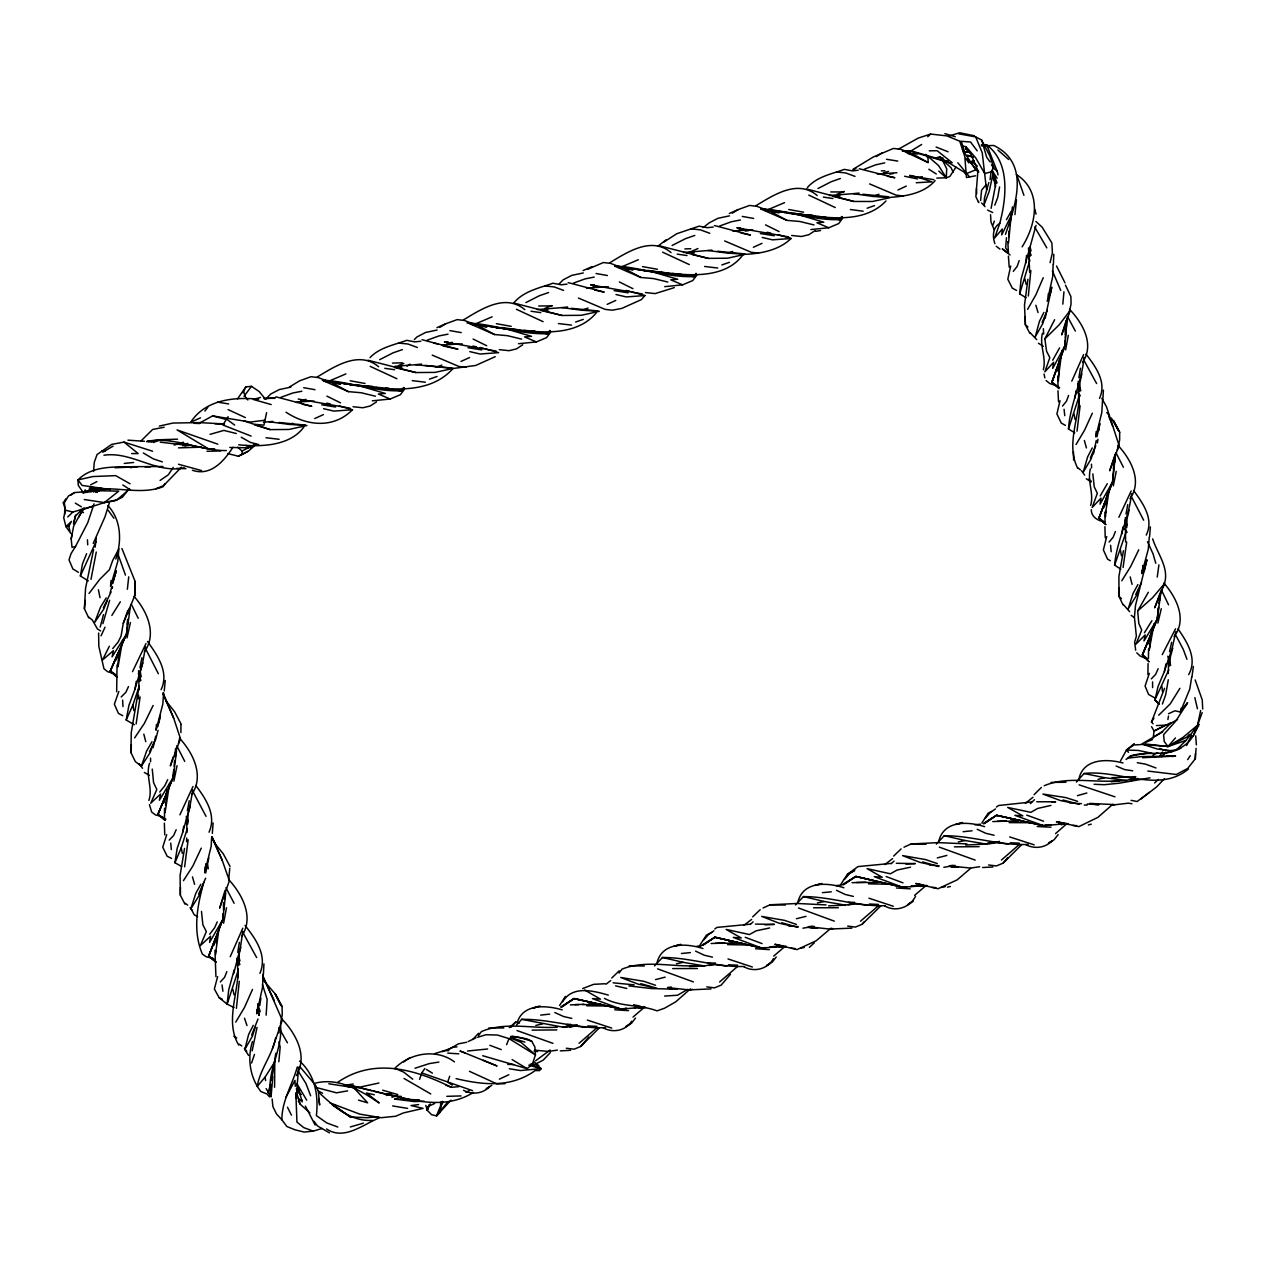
<?xml version="1.0" encoding="UTF-8"?>
<svg xmlns="http://www.w3.org/2000/svg" width="1266" height="1266" viewBox="0 0 1266 1266"><rect width="100%" height="100%" fill="white"/><g stroke="black" fill="none" stroke-linecap="round" stroke-linejoin="round"><path stroke-width="1.5" d="M1119.65 432.671L1119.65 440.109L1117.292 450.11M224.573 895.141L224.573 899.082L225.095 890.299L219.651 908.133L229.383 880.756L222.262 860.405L212.197 836.968M238.704 965.452L238.72 955.798L240.793 947.269M180.911 732.587L180.943 724.548M274.58 1087.272L274.801 1058.993M164.485 817.868L164.533 808.278M1119.049 587.915L1119.002 596.365L1122.926 604.737M295.848 1092.827L296.94 1122.072L303.745 1127.626L313.24 1131.108L322.102 1128.497M1029.669 272.332L1028.546 247.867M175.404 749.124L175.309 756.989L175.958 748.206M184.931 904.13L180.342 895.189L180.452 887.339M425.803 1105.376L427.228 1110.266L431.595 1114.729L436.501 1115.852L440.615 1105.74L440.647 1102.195M1079.851 391.368L1079.961 382.316L1081.876 373.771M154.025 742.43L150.068 752.732L141.365 766.152L135.383 761.641L130.952 752.637L131.237 732.682L139.054 686.852M238.04 977.621L237.248 958.868M1114.523 458.957L1114.46 462.802L1115.045 454.605L1109.681 470.762L1119.049 445.379L1106.531 406.861L1101.784 398.299M1148.42 658.7L1148.594 649.094M121.916 548.51L135.098 581.41L134.75 595.716L123.277 623.315L121.03 636.228L118.039 642.178L112.721 648.588M1008.733 236.805L1008.844 231.061M1191.939 676.883L1193.395 666.502M187.795 823.992L188.001 814.339L190.327 805.73M98.621 633.079L98.827 646.277L103.939 668.717L107.578 671.676L114.288 673.702M135.098 581.41L134.75 595.716L135.193 582.471M1147.851 771.057L1176.32 774.491L1187.666 768.446L1195.278 758.84L1195.436 753.444M298.586 1067.127L296.197 1098.413M1078.917 407.541L1078.252 381.256M1126.756 527.732L1127.041 518.68L1129.114 510.151M64.598 514.297L64.835 507.856L63.3 502.776L65.895 498.804M117.042 665.03L116.662 691.758M139.909 681.219L140.257 671.566L142.821 662.925M1053.122 264.626L1052.663 276.795L1047.188 301.355M263.059 974.14L262.521 987.385L256.681 1013.797L256.84 1009.872M280.498 1025.049C283.204 1049.989 265.512 1072.049 271.051 1096.831L266.113 1088.602M1065.086 340.317L1064.864 345.903L1051.888 382.285L1058.867 388.63M1065.307 334.746L1065.529 329.16M1159.798 748.443C1175.386 756.119 1194.202 742.398 1196.196 726.763M158.06 730.34L155.702 739.423L149.499 751.64M223.417 906.456L223.576 902.737M442.23 1101.246L440.03 1112.434L436.501 1115.852L447.104 1102.718M1159.957 594.276L1159.703 600.021L1160.511 591.855M1042.424 333.306C1039.291 345.602 1046.602 357.803 1043.326 369.767M1058.423 380.892L1059.183 364.513M186.577 841.7L186.751 838.045M187.02 832.553L186.529 817.377M936.793 178.095L946.272 177.762L946.715 168.821L942.363 159.991L911.298 150.891L902.721 150.923M1030.841 270.513L1028.324 296.022M1066.747 318.605L1066.336 326.802L1066.304 321.042M1125.585 541.911L1125.347 517.557M1148.072 663.621L1147.914 674.572M130.952 752.637L131.379 744.63M215.647 954.58L215.853 950.908M216.249 943.566L216.549 938.059M1065.307 331.534L1065.481 328.353M88.667 617.808L84.395 608.677L85.55 588.358L93.605 549.586M211.675 837.063L211.137 846.495L204.665 872.765L205.013 866.909M173.664 769.95L173.236 777.387L157.981 814.275L165.134 820.431M1102.528 400.388L1101.8 412.51L1095.802 436.912L1096.166 431.564M1113.051 474.434L1112.608 481.871L1098.967 518.079L1105.677 524.456M1113.4 468.863L1113.732 463.293M239.29 981.34L236.394 1008.322M1065.102 342.026L1064.864 345.903L1051.888 382.285L1059.626 387.697M1065.339 338.149L1065.94 328.432M266.145 1015.174L267.142 999.285L262.489 984.711M1105.534 516.813L1105.898 511.353M1106.247 505.878L1106.595 500.418M223.449 910.127L223.94 902.658M1090.422 468.816C1087.035 481.08 1094.172 493.487 1090.659 505.419M163.615 692.787L162.839 704.07L156.034 730.229L156.446 724.389M138.358 698.911L138.611 695.24M139.007 689.733L138.627 670.648M1151.585 726.684L1154.054 731.02L1153.199 737.951M126.948 628.506L126.553 634.06L110.284 670.996L117.216 677.373M127.217 624.803L127.613 619.248M1080.104 405.721L1077.034 431.168M1011.455 212.118L1008.543 242.756M1195.278 758.84L1196.101 748.364M95.124 547.197L96.295 537.987M173.822 769.934L173.236 777.387L157.981 814.275L164.928 820.178M174.122 766.199L174.566 760.597M313.24 1131.108L304.22 1132.073L295.152 1129.858L286.891 1126.534L281.875 1119.809C281.764 1100.945 292.383 1084.661 297.304 1066.969M1009.841 225.443L1012.436 206.88M111.044 580.524L110.553 586.364L117.754 561.503L118.877 548.779M1114.033 464.432L1112.608 481.871L1098.967 518.079L1105.851 524.615M1149.259 537.243L1148.262 549.349L1141.726 573.609L1142.043 570.048M164.976 812.709L165.292 809.006M165.609 805.303L166.384 796.045M188.159 839.801L184.63 866.799M271.098 1096.388L272.823 1076.717M1006.486 237.739L1005.615 247.851L1008.622 252.251M1169.61 665.916L1170.401 656.785L1172.759 648.224M1158.311 607.902L1157.314 619.011L1142.423 654.839L1148.911 661.643M128.958 613.678L129.433 608.424M278.837 1061.778L280.166 1047.156L278.995 1041.807M1062.823 304.125L1063.946 291.829M127.834 620.277L126.553 634.06L110.284 670.996L116.978 677.12M1126.693 542.054L1123.084 567.437M1026.03 297.637L1019.652 293.902L1021.076 279.2L1036.031 225.38M140.099 696.98L136.127 723.962M1149.544 648.303L1150.667 637.431M115.823 559.018C121.9 541.262 121.362 519.851 107.895 505.577M149.546 763.303C145.368 775.71 153.123 788.433 148.866 800.46M1014.936 214.619L1016.487 199.791M127.36 589.276L128.721 576.821M225.744 892.926L222.832 919.464L208.637 956.257L216.075 962.16M238.277 968.981C238.135 993.937 225.031 1022.073 238.704 1045.099M117.691 665.837L119.131 652.797M1158.596 607.443L1157.314 619.011L1142.423 654.839L1149.053 661.754M1159.023 603.581L1159.45 599.72M84.395 608.677L85.313 600.416M1074.787 432.83L1068.472 428.952C1070.118 404.408 1081.955 381.905 1083.965 357.344M1079.36 394.359C1079.059 418.73 1065.861 445.379 1077.762 468.373M1193.411 735.878L1198.712 724.199L1198.427 726.526L1197.509 725.307L1200.659 710.527M1025.634 263.186L1026.568 255.4M112.247 588.358L112.452 586.554M176.528 750.896L173.236 777.387L159.374 800.239L160.56 794.035L150.733 803.245L156.826 789.478L153.566 782.625L152.252 769.079M266.588 412.669L263.961 425.154L255.115 424.363M1061.968 350.555L1058.423 377.331M1168.296 673.528L1168.708 657.244M219.145 927.551L215.79 952.127M990.075 179.661L991.088 171.844L993.652 167.476L993.05 165.482M234.036 1007.53L227.136 1004.144L228.703 989.901L234.194 969.803M1027.929 279.264L1024.495 305.185L1025.397 324.84L1029.717 333.053M1098.856 430.519L1099.806 423.414L1097.052 436.675M1120.837 569.194L1114.618 565.127C1116.723 540.582 1129.019 518.285 1131.519 493.74M1157.235 577.09L1158.912 564.873M130.208 607.648L126.553 634.06L112.073 656.88L113.434 650.661L102.499 660.013L109.335 646.246M169.565 783.575L165.466 810.066M1109.127 490.084L1105.566 513.189M1074.976 397.951L1076.021 390.735M271.715 1080.42L275.782 1053.265M96.279 552.039L90.978 579.369M181.592 866.435L174.93 862.747L177.193 848.299L182.81 832.031L183.697 826.176M242.85 931.396L240.303 948.028L233.672 973.728M259.752 1005.631L260.907 998.067M1097.385 442.91L1097.954 439.302M122.612 640.311L118.054 666.771M1191.686 677.104L1189.739 689.21L1180.323 711.998L1174.975 710.796L1168.502 713.739M134.323 724.785L126.189 719.99L128.926 705.384L135.019 689.005L136.285 681.235M237.739 952.443L239.369 942.395M1078.869 377.711L1080.436 368.232M184.535 848.426L180.089 875.439L180.342 895.189M1121.723 534.141L1122.926 526.957M192.78 789.873L189.947 806.442L182.81 832.031M991.104 208.304L995.646 184.646M88.319 580.92L80.375 575.983L82.464 563.94L86.61 553.717M94.048 503.852L87.75 522.716L75.533 546.453L72.035 547.403L71.197 538.952L72.083 533.825M1168.296 679.763L1165.669 694.828L1162.394 704.038M999.586 186.941L997.75 197.417L994.791 205.171M1123.433 550.71L1118.907 576.536L1119.002 596.365L1121.454 598.596M1167.901 719.484L1168.502 716.097M71.197 538.952L73.65 526.134L83.081 508.916M1154.165 623.695L1149.148 650.17M1065.64 349.827L1068.282 335.3M1144.306 570.808L1146.933 559.762L1135.507 605.417L1134.415 617.191L1136.362 636.244L1134.637 642.068L1135.665 650.249M145.527 646.989L142.504 663.511L135.019 689.005M187.384 810.746L189.22 800.729M981.292 145.036L986.768 145.004C1010.41 162.586 1006.423 197.907 999.792 223.322C992.544 227.627 992.37 236.6 994.902 243.689M1126.012 513.98L1127.753 504.533M252.472 1041.522C247.107 1058.408 249.94 1077.477 260.828 1091.482L266.999 1094.014L269.595 1096.926M223.623 923.167L226.503 907.738M158.978 722.554L160.339 715.337L157.791 726.716M257.045 1027.375L252.156 1050.891M280.514 1023.798L282.271 1014.557L282.033 1006.486M112.69 582.597L116.298 570.776L112.674 583.721M1057.49 366.982L1056.619 371.397L1059.769 358.61M139.94 667.768L141.934 657.75M1053.803 254.292L1053.407 264.372M1113.32 485.827L1116.248 471.348M173.869 781.138L177.034 765.724M203.747 882.434C197.243 905.87 192.527 930.985 202.354 954.073L206.247 956.795L213.274 958.425M205.709 872.939L208.843 857.762M1093.492 453.719L1096.261 440.457M430.203 1103.841L427.228 1110.266L428.003 1106.658M1045.194 318.177L1051.761 287.224L1050.068 294.851M1069.264 312.386L1071.052 303.998L1070.894 296.56L1065.466 285.135M1180.323 711.998L1181.131 708.248M228.655 880.076L229.779 868.16M1159.086 704.133L1154.924 699.956L1158.073 686.425L1164.34 671.613L1165.986 663.89M978.523 201.547L978.713 202.56L975.864 196.689L977.906 170.546L970.864 154.151L965.642 148.644L966.069 146.714L962.302 146.065M263.945 963.917L263.407 974.329M1175.813 631.734L1172.189 648.145L1164.34 671.613M127.011 637.906L130.445 622.54M153.139 747.541L155.686 736.179M1103.43 390.102L1102.813 400.135M178.443 743.506L179.677 738.046M1169.515 651.705L1171.636 642.305M75.58 515.056L73.523 523.982L75.374 516.291L81.261 510.056L104.398 502.57L118.703 491.129L98.922 490.733L74.472 492.569L68.459 495.987L64.297 502.792L65.421 510.23L63.711 517.747L65.943 526.624L70.817 533.445M1050.084 262.679L1052.394 252.915L1051.888 242.977L1042.171 227.215L1035.936 221.487M1157.868 623.094L1161.27 608.74M248.595 1055.448L244.813 1049.514L248.611 1034.512L253.263 1025.333M1191.496 735.34L1186.574 745.516M213.115 822.947L212.324 833.424M259.926 973.332C267.585 955.798 255.716 938.755 245.066 925.493M1150.367 526.941L1149.544 536.974M1005.426 234.384C1015.522 205.029 1030.619 163.33 993.763 145.479L981.498 145.812M215.742 937.679L213.78 945.227L215.062 939.293L208.637 956.257L215.869 961.891M209.017 832.205C216.787 815.383 205.836 798.688 195.85 785.553M1099.505 398.363C1107.054 382.142 1095.533 366.507 1085.959 354.069M1162.884 587.424C1171.398 570.222 1157.71 554.65 1152.661 538.889M100.188 627.097L103.511 614.532M109.62 600.29L102.894 623.647M165.229 680.491L164.248 690.983M1019.652 293.902L1029.78 260.543L1028.609 256.776M1107.766 492.68L1103.905 507.239L1105.171 501.383L1098.967 518.079L1105.091 522.573M988.825 182.51L984.473 198.002L984.093 204.696L989.221 191.356L992.892 174.344L992.307 170.435M161.114 689.622C169.391 672.262 157.395 655.218 147.505 641.482M110.079 592.963L111.63 587.424M217.641 976.64L214.365 988.983L219.192 997.735L227.136 1004.144L238.166 970.357M167.223 789.968L163.441 803.198L164.928 797.248L157.981 814.275M257.995 1019.067L251.665 1035.034M1146.252 535.091C1154.165 519.028 1142.929 503.188 1133.608 490.575M1068.472 428.952L1079.265 395.736L1078.189 391.938M274.421 1062.427L265.053 1077.176L257.204 1086.465C260.021 1069.169 272.412 1055.132 275.624 1037.819M268.028 1092.748L270.449 1084.598M205.662 878.208L198.651 894.112M1152.092 629.756L1147.724 644.141L1149.212 638.333L1142.423 654.839L1146.917 658.51M993.098 224.889L994.285 221.044M118.213 652.876L116.045 659.934L117.675 653.952L110.284 670.996L116.409 675.142M1066.194 320.409L1061.731 334.889L1070.371 310.217L1059.104 324.919L1044.861 338.829L1046.571 351.204L1049.815 357.645L1044.877 371.824L1053.597 362.313L1052.695 368.406L1064.864 345.903L1067.238 317.418M109.367 502.76L104.983 516.86L93.225 543.415M197.607 916.616L194.204 914.764L190.944 908.592L195.755 893.448L200.835 884.285M1114.618 565.127L1126.075 532.068L1125.078 528.254M1010.711 266.034L1007.815 279.248L1012.325 288.173L1016.535 290.42M111.092 591.997L103.29 607.902M174.93 862.747L181.244 847.777L187.194 828.898M173.157 757.052L170.356 765.914L180.452 738.679L173.695 718.186L163.092 692.882M255.21 1027.391L252.456 1036.031L244.813 1049.514M427.228 1110.266L428.968 1104.902M1060.022 400.705L1056.904 413.966L1061.256 423.05L1065.45 425.408M1045.162 316.326L1042.773 323.558L1035.256 336.883L1039.37 321.517L1043.88 312.433M126.189 719.99L132.914 704.956L139.26 686.061M419.6 1079.344L421.768 1072.903L424.806 1068.52M141.365 766.152L146.682 750.896L151.999 741.734M251.554 1063.029L254.498 1054.388M1106.737 536.61L1103.366 549.887L1107.544 559.097L1110.314 560.743M1019.177 260.59L1017.168 266.398L1013.291 271.32M123.277 623.315L127.803 610.434M449.715 1076.227L447.642 1082.082L452.294 1085.152M1051.888 382.285L1057.126 367.377M1093.507 451.899L1090.976 459.083L1083.205 472.281L1087.605 456.947L1092.273 447.927M1188.647 674.636C1197.763 658.779 1187.128 642.036 1178.045 628.917M1153.089 723.804L1151.459 722.063L1164.546 688.293M202.418 886.564L199.3 895.157L190.944 908.592M296.371 1075.546C308.129 1055.828 295.912 1033.657 281.812 1018.924M1159.862 593.627L1154.703 607.822L1164.514 583.61L1152.551 597.742L1137.675 610.972L1138.783 623.41L1141.71 630.009L1136.013 644.077L1145.224 634.899L1143.973 640.944L1157.314 619.011L1161.064 590.716M1202.162 712.584L1197.509 725.307L1183.14 737.255L1167.996 746.513L1143.087 744.424L1133.861 744.994L1126.471 750.058L1120.537 760.866M1068.599 395.451L1066.463 401.227L1062.49 406.101M1047.33 310.249L1042.124 322.387M1139.052 588.579L1136.33 595.716L1128.243 608.756L1133.038 593.469L1137.928 584.544M1115.393 531.498L1113.146 537.259L1109.095 542.07M999.792 223.322L994.68 237.866L1002.292 229.035L1001.738 234.89L1011.851 214.207M1095.77 445.822L1090.342 457.881M226.851 971.608L224.557 977.368L220.316 981.957M506.59 1044.703L509.011 1038.611L497.443 1035.05L485.97 1034.733L477.599 1037.313M272.427 1048.612L282.286 1020.159L262.869 975.833M107.325 600.416L103.812 609.025L94.649 622.429L100.568 607.031L106.217 597.869M242.803 928.2L230.238 956.685M1196.053 730.64L1198.712 724.199M1059.579 347.897L1052.711 360.209M1083.601 354.591L1071.811 381.161M166.716 834.674L162.76 847.223L167.144 856.212L171.543 858.443M1158.881 703.928L1154.924 699.956L1168.755 669.841M1149.306 673.401L1145.081 686.03L1148.578 694.433L1154.339 697.677M1141.489 582.534L1135.744 594.482M96.01 541.611L80.375 575.983M192.986 786.503L179.914 814.782M241.616 936.365C254.434 917.233 242.328 894.492 228.671 879.538M176.164 829.721L173.664 835.497L169.201 840.102M1043.247 277.729L1035.857 294.836L1027.581 309.363M1107.275 483.739L1100.186 495.94M1131.187 490.939L1118.875 517.272M1082.525 362.456C1094.9 344.415 1082.667 322.988 1069.485 309.284M252.504 989.426L244.465 1007.514L235.729 1022.105M146.001 643.555L132.519 671.66M191.609 794.7C204.301 776.406 193.635 753.982 180.468 739.233M217.23 921.901L214.571 927.851L209.681 934.261M1022.121 246.823C1036.411 224.209 1042.488 191.308 1016.392 174.502M1158.168 668.733L1155.652 674.351L1151.316 678.877M118.846 691.473L114.351 704.212L118.45 713.375L122.755 715.717M1079.012 778.543C1083.633 758.445 1107.07 758.666 1123.021 762.987M128.483 686.568L125.825 692.36L121.156 696.996M1092.336 413.222L1084.582 430.139L1076.053 444.524M144.435 651.753C157.316 633.649 147.03 611.114 133.974 596.286M101.043 635.817L105.046 627.192M1129.968 498.788C1142.676 481.033 1130.902 459.384 1118.036 445.442M1151.933 620.704L1144.448 632.731M201.278 848.125L192.828 866.086L183.428 880.677M167.682 779.682L164.849 785.632L159.753 792.025M517.145 1022.786C522.953 1003.242 546.659 1005.283 562.215 1009.872M1175.576 628.791L1162.251 654.649M1138.767 549.792L1130.649 566.535L1121.787 580.778M153.139 705.447L144.403 723.313L134.655 737.872M99.239 491.287L100.821 488.059M938.976 840.482C944.436 820.036 968.569 821.46 984.6 826.666M657.101 962.302C662.656 941.809 686.868 943.281 702.962 948.535M798.086 901.313C803.688 880.867 827.853 882.465 843.9 887.767M228.117 416.704L222.816 424.965L251.143 436.09M1044.861 338.829L1054.625 319.712M1174.073 636.624C1187.492 619.343 1176.304 597.267 1163.818 582.993M83.588 493.012L85.218 489.863M242.866 392.682L245.889 386.89L251.491 386.32L259.198 391.558L265.148 398.837M118.244 550.093L112.611 560.616L109.382 569.747L99.729 579.369L89.016 593.501M285.799 1097.527L294.962 1080.373L295.279 1086.355M68.775 526.387L71.497 521.355L65.943 526.624L68.775 526.387L69.947 531.119M237.533 398.837L245.889 386.89M885.994 200.946C863.159 225.19 823.327 217.341 793.719 213.337M938.786 171.116L946.272 177.762L949.817 176.512L955.957 167.128M1006.423 219.73L1011.059 211.485M1137.675 610.972L1148.325 592.282M98.431 491.113L100.283 487.948M303.761 427.164C289.756 446.297 260.195 447.025 238.673 444.793M596.175 312.987C573.815 339.43 531.704 331.676 501.336 327.514M743.205 254.482C722.617 283.03 677.326 274.168 647.543 270.418M78.524 517.414L83.05 509.897M1179.896 688.324L1170.29 703.833L1158.707 715.211M75.533 546.453L71.054 553.622L69.013 559.873L72.858 568.925L78.381 572.295M111.851 615.418L120.349 601.793M164.976 483.675L163.077 486.714C138.263 496.399 109.62 483.485 84.775 491.588M1151.459 722.063L1153.927 718.17M1185.008 706.76L1187.508 702.804L1181.574 710.068M559.604 1005.473L565.396 996.374M1187.508 702.804L1175.782 721.082L1163.581 734.723L1164.245 741.544L1167.996 746.513L1186.084 740.388L1196.417 727.143M981.83 823.027L988.16 813.183L991.595 811.459M700.051 944.911L706.475 935.083L711.666 932.504M841.035 884.048L847.46 874.236L857.984 866.593L891.232 863.396M841.763 216.47L839.706 219.588C813.009 220.664 787.737 210.14 761.262 208.937M173.22 467.423L168.315 474.797L160.07 480.463M1187.635 759.663L1190.293 755.66M403.585 387.538L401.433 390.719C374.625 391.985 349.226 381.414 322.656 380.196M549.792 330.442L547.64 333.638C520.199 334.873 494.215 323.938 466.964 322.957M695.984 273.361L693.831 276.542C667.024 277.808 641.625 267.253 615.054 266.018M1159.514 756.435L1162.536 752.004M603.265 1027.818C612.823 1033.293 625.784 1030.73 631.671 1021.219M743.886 966.702C754.093 972.684 767.766 969.028 773.447 958.647M884.823 905.95C895.758 912.422 909.922 907.453 915.508 896.344M1041.348 787.468L1034.069 794.7M478.611 1033.262L472.74 1039.449M440.615 1105.74L443.274 1102.116M478.469 1035.604L481.46 1031.553C505.087 1021.393 532.306 1028.957 557.388 1027.169M244.006 396.305L251.491 386.32M842.523 218.448L838.662 223.591L828.755 227.769L810.905 229.557M619.232 970.8L611.747 978.032M901.107 848.9L893.654 856.069M760.186 909.684L752.684 916.853M619.058 973.032L622.097 969.091C645.913 959.533 672.911 967.319 698.009 965.689M404.329 389.532L400.309 394.739L390.197 399.012L372.299 400.831M550.536 332.436L546.501 337.658L536.404 341.915L518.49 343.735M696.727 275.355L692.708 280.577L682.611 284.834L664.697 286.654M635.516 1018.07L631.576 1023.15L625.926 1026.599L629.55 1024.21M204.902 411.054L207.782 407.367M533.809 1061.509L541.057 1068.646L539.522 1070.625L535.249 1070.53C510.973 1088 483.343 1085.089 456.061 1078.616M1058.17 834.563L1054.167 839.706L1048.485 843.219L1052.204 840.766C1045.241 848.014 1034.464 849.264 1025.713 844.612M776.232 957.017L772.244 962.128L766.579 965.578L770.234 963.125M95.551 492.268L99.175 487.695M140.827 441.122L152.648 429.459L164.153 427.243M127.28 491.113L122.343 497.285L114.731 500.877L104.398 502.57L84.268 499.532M958.694 133.816L975.675 136.918L982.242 152.822L985.945 184.915L981.577 190.185L980.612 200.487M403.822 387.839L401.433 390.719L382.316 388.741L389.073 388.472L385.339 388.124M232.944 447.294C224.098 460.951 210.742 476.602 192.432 470.272M935.115 180.658C924.386 193.081 906.314 196.293 890.536 197.338M1176.161 750.089L1186.084 740.388M403.901 387.807L401.433 390.719L343.719 383.598M566.313 1048.232L574.068 1049.197L580.698 1046.476L588.737 1037.044M509.264 1027.66L515.642 1022.089L519.471 1023.023M562.674 1001.802C572.359 985.217 593.279 990.787 608.345 995.108M339.288 405.911L352.486 409.741C333.844 428.683 307.116 426.246 286.037 412.21M631.687 291.75L644.885 295.564L641.435 299.583L621.843 308.382L612.333 310.202L605.116 309.379L578.435 298.048M777.894 234.653L791.092 238.483C779.508 249.845 761.705 253.58 745.753 254.292M730.466 974.329L721.177 985.122L714.53 987.86L706.776 986.879M847.666 926.095L855.42 927.076L862.099 924.322L864.425 921.616M985.217 818.374L990.408 812.376L995.487 808.927M988.588 864.995L996.374 865.944L1003.068 863.175L1007.752 857.747M1145.698 744.012L1167.996 746.513L1175.418 737.936M703.485 940.274L708.754 934.276L713.882 930.842M844.469 879.427L849.723 873.461L854.851 870.043M511.084 1027.264L515.642 1022.089M1076.401 782.087L1084.044 773.51C1117.957 769.269 1159.15 793.735 1188.473 768.937M516.496 1025.064L521.719 1019.336C549.998 1018.893 577.28 1028.926 605.591 1027.676M1161.761 756.435L1165.638 752.21M1189.36 734.327L1186.701 737.223L1167.996 746.513M436.501 1115.852L451.012 1100.17M654.538 965.911L662.466 957.492C690.112 957.381 716.698 967.446 744.392 966.464M936.381 844.09L944.278 835.702C972.541 835.687 999.776 845.862 1028.119 844.39M1164.498 778.622L1156.76 786.803L1140.919 799.083M795.491 904.937L803.451 896.581C831.082 896.613 857.652 906.725 885.345 905.681M550.378 1052.584L543.146 1060.164L536.404 1063.582M394.881 366.301L415.58 364.703L453.101 368.422C428.984 395.657 387.19 389.659 355.145 384.595M181.418 467.186L163.472 485.733L155.813 488.755M265.575 399.281L270.687 394.058L279.375 389.548L290.895 387.127M414.33 339.589L416.894 336.978L425.582 332.467L437.087 330.03M559.255 283.806L563.101 279.881L571.773 275.371L583.294 272.95M1161.824 756.657L1164.451 753.998M394.517 1068.599C409.804 1052.995 436.343 1048.295 454.431 1061.858M807.407 187.526C816.792 176.702 831.54 173.996 844.438 169.375L852.382 170.878L858.19 170.245M580.698 1046.476L599.309 1027.881M1003.068 863.175L1021.868 844.501M129.591 489.103L117.042 499.801L104.398 502.57M370.036 357.582C379.626 347.438 394.09 344.969 406.718 340.332L414.852 341.867L420.818 341.25M513.822 302.891C523.57 291.148 539.174 288.078 552.91 283.236L561.044 284.771L567.026 284.154M663.653 242.202L676.788 233.719L699.117 226.155L707.251 227.69L713.217 227.073M862.099 924.322L880.914 905.776M1170.876 723.139L1162.03 731.811L1154.434 736.59M1030.382 803.657L1034.48 799.701M67.763 516.939L72.858 512.018L92.734 506.242M750.295 924.481L753.08 921.885M891.248 863.697L894.033 861.102M596.935 1027.739L579.084 1043.295M1019.367 844.438L1001.422 860.041M927.725 136.728L930.605 134.069L946.889 135.889L961.464 141.903L964.787 152.379M1154.576 782.958L1158.437 779.397M809.385 947.364L814.26 942.885M737.556 966.496L719.594 981.989M878.493 905.696L860.5 921.205M256.017 444.429L249.054 450.633L238.372 456.219L227.769 453.608M1127.816 758.461L1130.649 755.944C1147.138 750.58 1165.4 756.957 1181.02 748.016M690.318 988.968L675.775 1001.802L664.539 1008.211L657.07 1010.854C639.757 1004.413 620.846 1007.119 604.42 998.383M99.065 490.797L101.834 488.36M1055.512 833.629L1066.478 824.024M1112.719 804.353L1097.891 817.377L1078.838 826.635L1056.414 821.697L1068.045 823.818L1060.845 824.577L1064.643 823.691M482.726 1055.733L527.162 1068.694L532.337 1064.215L535.439 1054.942L534.869 1046.903L531.657 1041.19L526.83 1038.864L512.255 1036.174M633 1017.089L643.951 1007.657M550.109 1050.02L535.66 1060.766M773.7 956.099L784.714 946.667M914.653 895.315L925.699 885.852M970.595 868.381L957.175 879.854L938.011 888.748L915.777 883.51L923.452 884.981M831.129 928.089L816.19 940.78L797.026 949.595L774.839 944.294L782.499 945.781M1128.481 752.305L1126.471 750.058L1134.257 743.585M1025.381 803.356L1032.993 797.248M703.152 227.643L709.292 222.8L717.98 218.29L729.501 215.853M657.829 246.3L666.09 239.796M606.034 984.204L610.703 980.564M743.838 925.383L751.624 919.401M884.807 864.583L892.562 858.617M1126.044 759.473L1130.649 755.944L1149.212 752.859M81.261 510.056L84.189 507.824M1170.243 723.06L1154.054 731.02L1165.495 725.133L1156.491 725.56M1149.322 792.326L1137.185 801.52L1131.092 800.349M85.819 492.632L90.962 488.787M152.553 451.218L123.989 442.087L111.724 444.398L97.055 454.541L94.285 462.28L93.542 471.443M853.094 169.28L873.398 156.937L893.369 148.47L900.601 149.23L910.238 152.933M407.019 366.206L409.962 364.102M70.5 495.386L74.472 492.569M113.101 446.138L102.799 452.215M1177.554 719.563L1167.157 725.165M714.784 928.959L716.999 927.408L750.295 924.196M996.389 807.043L998.589 805.508L1031.663 801.964M255.162 444.493L250.494 447.737L245.81 445.379M562.072 1006.787L574.068 998.573L621.084 1009.065L644.964 1007.182M403.664 1061.952L410.121 1057.553M254.64 444.667L242.043 450.981L237.628 447.246M984.568 823.406L996.532 815.304L1043.437 825.685L1067.475 823.58M561.329 1007.182L574.068 998.573L594.102 1002.941M702.852 945.291L714.91 937.236L761.815 948.06L785.743 946.224M911.219 902.326L907.532 904.794L913.213 901.329M852.936 170.214L855.974 168.188M983.84 823.77L996.532 815.304L1018.307 820.067L1010.616 819.276L1021.741 820.748M379.214 1117.925C363.12 1124.43 344.099 1140.824 326.596 1128.971M843.821 884.459L855.863 876.436L902.737 887.292L926.712 885.425M703.706 944.61L714.91 937.236L736.701 942.173L729.01 941.303L742.003 943.138M843.077 884.823L855.863 876.436L877.37 881.563M376.54 401.876L370.21 405.99L362.82 407.763L353.056 406.734M522.731 344.779L516.417 348.91L509.027 350.682L499.263 349.653M876.278 156.62L882.006 152.885M815.13 230.602L808.816 234.732L801.425 236.505L791.677 235.476M560.775 1006.961L574.068 998.573L621.084 1009.065L626.797 1008.448M491.746 1085.389L486.176 1088.855L489.752 1086.544C482.852 1093.745 472.202 1095.011 463.562 1090.311M983.271 823.549L996.532 815.304L1043.437 825.685L1051.097 824.799M699.892 946.462L714.91 937.236L761.815 948.06L765.629 947.664M289.313 387.095L299.52 380.86L310.977 376.714L318.162 377.553L327.72 381.193M439.888 327.34L445.727 323.779L457.168 319.618L464.369 320.456L473.927 324.096M587.551 269.357L603.376 262.537L610.576 263.375L620.118 267.015M732.302 213.163L738.125 209.602L749.583 205.44L756.767 206.295L766.326 209.919M842.523 884.602L855.863 876.436L902.737 887.292L906.567 886.88M910.159 151.461L921.664 144.498M198.809 423.461L212.609 415.913L250.304 422.053L264.562 420.249M499.342 1079.154L508.821 1074.755M447.658 1050.179L458.403 1043.833L466.743 1042.235M687.707 989.347L677.532 995.234L664.603 996.057M897.974 190.011L906.298 186.086M317.165 377.046C334.999 366.285 359.101 350.271 378.645 366.76M463.372 319.966C481.207 309.205 505.308 293.174 524.836 309.664M314.775 418.54L323.384 414.615M609.579 262.869C627.398 252.108 651.499 236.093 671.043 252.583M460.966 361.443L469.591 357.534M755.786 205.788C773.589 195.059 797.707 178.965 817.187 195.518M607.174 304.362L615.798 300.438M753.381 247.266L761.99 243.357M898.401 149.182L918.198 138.121L930.605 134.069M1162.694 731.843L1142.138 743.791L1152.424 739.613M337.611 1082.398C373.85 1057.347 414.884 1069.216 451.392 1087.32L458.925 1086.639M688.024 252.915L697.962 248.516M1152.93 755.153L1157.662 752.669M970.231 162.175L973.57 160.434M473.421 1092.4C447.278 1109.048 415.185 1101.752 387.443 1093.745M986.768 843.979L990.218 842.207M90.693 484.815L96.912 481.618M817.978 188.523L831.224 181.718L840.355 178.522M379.689 359.671L393.093 352.834L402.398 349.622M525.881 302.59L539.3 295.753L548.605 292.541M672.088 245.493L685.507 238.657L694.812 235.444M238.372 456.219L247.962 451.535M182.731 445.885L187.779 443.369M847.46 874.236L854.376 870.818M978.729 171.828L975.738 169.834L966.48 173.6L939.641 157.19L943.075 158.092M1044.197 785.743C1067.713 775.741 1094.71 783.274 1119.619 780.6M468.262 1041.507L475.921 1037.819M386.288 1095.47L391.178 1093.159M521.719 1019.336L563.876 1027.359L567.279 1025.792M989.648 842.507L986.246 844.058L965.689 845.039M903.971 847.191L911.077 843.979L938.185 842.618L966.828 843.9M763.05 907.975L770.203 904.763L797.358 903.481L826.002 904.889M495.228 356.68L475.636 365.478L453.355 368.469M200.503 417.843L190.786 422.164C205.329 399.692 234.099 396.717 258.691 399.233M436.912 327.672L445.727 323.779M583.104 270.576L591.918 266.683M729.311 213.495L738.125 209.602M970.484 162.475L973.981 160.924M428.984 1106.025L434.681 1103.509M328.416 381.367L345.919 373.913M474.623 324.27L492.11 316.832M620.815 267.189L638.317 259.736M767.022 210.093L784.524 202.655M153.313 442.546L160.149 439.729L177.572 439.175M442.261 1051.65L453.212 1047.188L456.994 1046.887M836.794 194.378L844.026 191.451M398.806 365.399L403.87 363.374M545.013 308.303L551.77 305.597M465.746 1092.162L469.085 1090.817M864.156 169.264L875.771 164.817L884.76 162.855M582.692 988.524L593.675 984.331L605.053 983.745M348.372 1087.13L351.932 1085.785L408.19 1099.41L419.283 1099.964L415.644 1099.743M719.468 226.092L731.321 221.772L740.42 219.983M573.261 283.173L585.129 278.868L594.229 277.08M427.053 340.269L438.922 335.949L448.022 334.161M280.846 397.35L292.715 393.03L301.814 391.241M829.42 195.486L853.395 193.666L872.939 196.42L878.968 194.252M936.618 157.791L940.037 156.573M867.131 208.21L874.505 205.614M683.498 252.504L707.995 250.526L728.013 253.137L732.682 251.491M537.306 309.584L561.788 307.622L581.806 310.233L588.041 308.034M435.599 367.314L441.834 365.13M263.455 422.084L269.199 421.784L289.408 424.395L292.525 423.303M721.826 264.958L729.453 262.299M575.634 322.039L583.262 319.38M429.427 379.135L437.055 376.477M130.699 467.787L133.959 466.679L162.95 466.505M350.35 1126.946L363.389 1123.164M414.979 1068.251L429.174 1063.63L438.859 1062.079M1130.633 780.647L1137.675 778.416M174.17 445.078L183.475 442.198M948.74 136.111L959.691 132.772L974.456 135.794M540.028 1005.995L533.223 1008.053L538.398 1006.533M1077.413 795.665L1086.845 793.007M883.352 172.92L888.558 171.385M739.217 229.652L742.762 228.624M593.026 286.733L596.555 285.705M446.819 343.83L452.136 342.279M300.612 400.911L305.929 399.36M434.586 1053.644L444.398 1050.622L448.765 1050.701M962.571 822.489L955.814 824.451L960.926 823.074M391.922 1097.226L395.483 1096.198M260.511 397.413L253.342 399.486L271.193 404.566M680.839 944.309L674.034 946.272L679.209 944.879M210.077 434.349L223.892 430.408L236.251 433.51M355.936 1087.985L378.93 1083.016M821.824 883.446L815.019 885.361L820.178 884.016M937.299 857.905L946.873 855.436M655.551 979.615L665.156 977.146M909.858 175.309L919.037 177.556L922.297 176.67M991.088 171.844L984.742 173.553L975.817 158.044L966.069 146.714M796.425 918.752L806.031 916.331M1088.38 824.941L1091.245 824.166M184.741 446.123L190.09 444.698M1165.48 753.191L1173.281 751.149L1157.061 748.934L1143.087 744.424M1111.152 781.739L1126.218 780.426L1135.222 778.084M569.605 1027.343L574.811 1025.982L586.142 1027.375M1098.033 779.334L1104.601 777.688L1126.218 780.426M944.927 161.589L948.361 160.766M955.039 865.406L943.85 867.305M814.101 926.316L802.929 928.184M947.49 887.15L950.402 886.485M1050.922 805.429L1037.614 808.468L1030.888 812.345L1007.689 807.439L1022.817 815.874L1014.889 815.351L1043.437 825.685L1048.818 824.926M923.911 885.504L920.113 886.374L927.298 885.709M782.958 946.319L779.16 947.174L786.328 946.525M642.194 1007.261L638.412 1008.116L645.565 1007.451M159.342 426.072L173.031 423.05L199.648 422.607L224.446 423.952M453.101 368.422L435.093 372.394L415.913 372.552L394.612 367.536L401.876 367.203M941.461 887.482L945.259 886.643M800.444 948.313L804.242 947.49M535.803 1025.413L542.56 1023.941M958.267 841.937L965.024 840.513L986.246 844.058L999.634 841.384M910.539 867.194L897.167 870.011L890.362 873.793L867.099 868.634L882.196 877.243L874.252 876.658L902.737 887.292L906.329 886.817M769.633 927.978L756.245 930.779L749.44 934.545L726.162 929.418L741.259 938.011L733.315 937.426L761.815 948.06L765.392 947.601M676.471 963.743L683.244 962.334L704.482 965.942L714.04 964.059M817.425 902.88L824.182 901.487L845.403 905.143L854.961 903.275M563.876 1027.359L577.217 1024.653M560.347 1050.875L570.57 1050.305M982.622 867.527L992.876 867.004M347.612 1090.865L336.503 1092.827L316.263 1087.526M467.534 1051.017L487.647 1048.992M1150.019 777.846L1119.065 783.227L1104.284 784.698L1094.125 784.287M815.826 231.33L820.51 230.539M674.303 287.619L655.218 293.585L645.47 292.557M889.666 174.154L893.337 173.537M1089.662 803.404L1114.792 804.622M106.154 489.214L82.512 492.648M745.215 231.108L748.95 230.539M146.729 441.755C173.6 435.931 199.601 450.918 226.345 450.554M953.029 865.295L949.31 865.849L970.563 868.08L979.694 866.735M812.123 926.19L808.404 926.744L829.61 929.07L851.907 928.12M671.249 987.021L667.546 987.559L688.736 989.901L711.017 988.92M344.273 1085.342L353.23 1084.028M557.404 1050.131L548.352 1051.429L534.505 1050.131M829.61 929.07L833.25 928.548M688.736 989.901L692.375 989.379M975.58 175.784L966.464 177.556L964.834 156.699L959.865 141.491M989.015 843.789L997.244 842.665L1008.559 844.106M574.811 1025.982L562.927 1027.137M911.71 886.105L915.286 885.63M708.881 965.467L715.448 964.597L726.763 966.085M626.448 1008.353L621.084 1009.065L592.488 998.621L600.464 999.143L584.623 989.98M848.173 904.873L856.386 903.797L867.701 905.301M770.757 946.889L774.333 946.414M418.571 1104.585L411.039 1105.55L423.113 1108.383L403.427 1112.925L395.672 1116.248L381.208 1117.704L359.702 1114.112L329.84 1102.828M974.931 824.831L980.501 824.166M1171.81 756.53L1175.497 756.087L1141.521 756.593L1129.43 757.954M696.917 946.256L700.636 945.829M1058.756 823.897L1062.601 823.454M836.019 885.63L841.605 884.981M540.661 1015.11L549.634 1014.113M346.726 1086.355L351.932 1085.785L371.634 1090.738M147.204 441.106L160.149 439.729M910.381 886.469L918.024 885.646M634.393 1007.641L640.105 1007.024M315.535 1083.063C339.098 1077.413 360.399 1090.358 379.167 1102.955L366.428 1092.954L374.325 1094.774M707.995 250.526L711.903 250.114M561.788 307.622L567.659 306.989M415.58 364.703L421.467 364.086M769.443 947.253L778.97 946.24M274.611 398.331L264.056 398.252M269.199 421.784L272.807 421.404M853.395 193.666L859.108 193.081M124.242 463.435L133.626 462.47M963.141 831.699L972.066 830.797M264.277 398.853L275.418 397.761M681.409 953.504L690.366 952.618M822.378 892.672L831.319 891.818M791.092 238.483L772.497 239.844L762.195 237.438M644.885 295.564L626.29 296.924L616.004 294.519M352.486 409.741L333.892 411.102L323.59 408.696M184.298 467.866C156.05 473.88 131.68 451.123 103.939 455.222M1135.824 776.659L1111.975 777.704M201.326 447.183L178.506 447.863M378.376 1116.739L367.077 1117.704L350.365 1116.992L332.388 1105.044M296.291 402.43L300.865 402.066M1111.089 805.208L1128.322 803.182L1131.946 803.752M877.291 174.059L896.882 172.762M115.079 467.74L137.456 466.837M1051.888 802.043L1055.67 801.805L1036.727 801.758M732.618 230.95L752.716 229.779M586.411 288.031L608.329 286.765M442.04 345.017L462.137 343.846M297.668 402.002L314.11 401.037M979.172 846.669L954.406 846.843M556.85 1029.923L532.1 1030.144M838.345 907.722L813.595 907.769M697.439 968.522L672.689 968.585M905.823 864.045L915.318 863.586L896.344 863.285M764.901 924.845L774.412 924.386L755.422 924.085M570.349 1004.903L584.022 1004.255M687.027 253.358L694.274 253.042M548.067 310.123L540.819 310.455L562.104 315.471L581.3 315.297L599.309 311.325L581.806 310.233M689.511 966.607L704.482 965.942M992.781 821.587L1006.407 821.017M828.581 905.855L845.403 905.143M458.767 1053.818L447.753 1053.138M840.038 196.056L832.933 196.341L853.885 201.468L872.543 201.484L889.903 197.718L872.939 196.42M681.472 274.295L674.715 274.564L693.831 276.542L696.3 273.63L693.831 276.542L637.953 269.69M248.674 447.816L229.779 447.452M530.169 1064.136L541.057 1068.646L520.453 1070.545L509.375 1068.773M711.128 943.518L724.801 942.996M446.819 1096.34L461.077 1095.929M424.173 1101.23L414.378 1101.578L394.565 1099.062L408.19 1099.41M852.081 882.703L865.738 882.228M186.197 444.398L208.779 448.971L214.634 448.797M206.975 451.297L220.616 450.933M684.906 248.896L690.809 248.753M538.699 305.992L552.229 305.881M392.492 363.073L402.351 362.836M504.928 1083.712L496.921 1083.902L469.417 1071.289M902.262 151.018L911.298 150.891L917.628 154.009L908.213 152.806M929.26 150.828L937.172 150.717L952.222 162.76M566.994 1024.447L570.919 1024.384M133.959 466.679C114.969 467.154 92.434 465.223 77.938 479.941L78.302 485.432L83.619 493.075M997.276 821.349L1018.291 821.112M1033.816 822.726L1009.113 822.615M574.827 1004.666L578.657 1004.618M582.502 1004.571L601.413 1004.935M830.733 191.926L843.947 191.973M1166.983 756.182L1175.497 756.087L1142.518 757.717M848.537 902.373L854.455 902.31M707.615 963.125L715.496 963.046M692.344 254.608L708.311 258.375L727.491 258.217L745.516 254.244L728.013 253.137M1051.112 782.388L1065.972 782.277M740.515 227.769L736.828 227.785L788.655 236.916M594.324 284.85L590.621 284.882L642.448 294.013M448.117 341.931L444.429 341.962L496.24 351.093M254.656 424.933L270.164 429.601L288.885 429.475L306.91 425.503L289.408 424.395M611.446 1006.027L586.775 1005.805M488.613 1028.055L503.726 1027.945M856.576 882.497L877.623 882.434M715.622 943.297L736.685 943.202M144.941 466.822L150.543 466.806M916.22 182.731L931.998 181.861L919.037 177.556M131.664 453.56L138.168 453.576L123.989 442.087M881.326 170.815L884.887 170.847M63.3 502.776L64.297 502.792M1084.25 805.034L1087.162 805.065M127.977 440.172L144.482 441.28M982.305 144.925L985.534 144.957M629.249 965.8L644.331 966.005M507.698 1064.389L513.585 1064.484M911.077 843.979L926.095 844.232M868.46 883.858L887.577 884.206M727.539 944.61L746.655 944.974M770.203 904.763L785.268 905.063M194.173 423.335L199.838 423.461M214.983 423.809L224.462 424.015M176.67 468.42L185.944 468.642M677.278 989.221L651.673 988.572L628.885 985.913M1126.471 750.058L1138.356 750.437L1152.044 753.317M1095.201 804.527L1098.967 804.67L1087.272 803.989M1010.157 842.792L1019.399 843.14M165.846 439.951L169.66 440.109M587.772 1025.966L596.966 1026.346M964.344 152.047L970.12 152.284M963.505 152.015L970.342 152.3M655.313 271.684L659.064 271.842M509.106 328.764L512.857 328.938M372.283 386.272L361.032 385.782L372.251 386.858M869.315 904.019L878.525 904.43M728.393 964.787L737.603 965.198M805.255 214.761L792.326 214.033M808.99 214.935L812.725 215.093M401.338 1096.403L393.457 1096.008L373.454 1091.181M704.624 266.461L717.743 268.028M558.433 323.558L571.536 325.109M412.225 380.639L425.344 382.205M266.018 437.735L279.137 439.286M1037.186 826.508L1051.002 827.204M1072.919 825.416L1076.67 825.638M1069.738 802.992L1081.433 803.657M614.785 1009.809L628.569 1010.632M372.536 1120.394C350.334 1121.771 333.607 1106.057 318.367 1092.067L319.649 1105.028L318.7 1098.856M850.341 209.507L863.175 211.216M950.988 866.751L958.52 867.21L950.75 866.624M896.47 887.988L910.254 888.843M644.252 271.019L653.43 271.604M496.225 327.989L505.387 328.574M350.017 385.086L357.36 385.544M755.533 948.756L769.301 949.627M810.05 927.646L817.583 928.136L807.882 927.377M932.124 887.403L935.843 887.656M791.139 948.218L794.842 948.471M862.811 194.236L888.811 196.784M717.505 251.238L743.917 253.833M571.298 308.318L597.71 310.93M425.091 365.415L451.503 368.01M278.9 422.496L305.312 425.107M961.116 141.301L970.516 141.998L977.21 150.844M929.386 865.042L939.087 865.754M788.481 925.873L798.181 926.633M761.024 208.906L839.706 219.588L842.08 216.723L839.706 219.588L818.232 216.344M614.817 266.002L652.544 271.874L677.737 279.264L670.727 279.833L682.611 284.834M468.626 323.083L506.337 328.954L547.64 333.638L550.093 330.711L547.64 333.638L528.523 331.66L535.281 331.391L531.53 331.027M322.419 380.18L360.13 386.051L385.323 393.441L378.312 394.011L390.197 399.012M668.954 988.54L672.293 988.809M761.167 209.143L786.977 220.379L799.795 221.487L814.022 224.937M614.96 266.224L640.77 277.46L653.588 278.583L667.815 282.033M468.752 323.321L494.579 334.541L507.397 335.664L521.608 339.114M322.561 380.401L348.372 391.637L361.19 392.745L375.416 396.211M188.935 445.521L160.244 442.182M760.344 233.545L774.222 235.745M614.137 290.626L628.031 292.826M467.929 347.707L481.824 349.922M321.738 404.804L335.617 407.003M613.155 982.827L634.171 984.853M655.297 271.779L664.65 272.681M672.135 273.409L675.87 273.757M509.106 328.875L518.443 329.777M524.061 330.315L527.795 330.663M375.986 387.222L381.588 387.76M801.52 214.682L812.661 215.79M973.158 157.158L967.493 155.465L971.006 155.829M690.967 228.861L700.399 229.842L709.799 233.308M544.76 285.942L554.207 286.923L563.592 290.389M398.568 343.039L408 344.02L417.4 347.485M836.525 171.986L845.783 172.967L854.993 176.385M595.922 1003.337L588.215 1002.545L601.223 1004.286M101.897 451.012L104.967 451.345M148.217 441.692L151.952 442.103M758.54 253.121L751.324 252.298L724.643 240.951M466.125 367.282L458.909 366.475L432.228 355.129M903.054 195.993L896.027 195.122L869.615 183.918M778.463 211.707L781.644 212.102M633.839 269.009L630.658 268.614L634.313 269.152M484.467 325.694L487.632 326.09M343.023 383.376L346.188 383.772M904.573 176.259L917.581 178.965M130.05 483.77L115.697 475.636L92.861 476.554L77.938 479.941L82.132 485.416L110.3 489.515M510.768 1036.395L520.484 1037.709L531.657 1041.19M534.046 1051.112L537.607 1051.603M933.944 179.677L909.938 175.879M677.215 254.134L687.011 255.542M531.008 311.23L540.804 312.639M384.801 368.311L394.612 369.719M823.296 197.085L832.949 198.525M784.16 212.609L798.735 214.777L823.834 222.215L816.902 222.753L828.755 227.769M489.926 326.517L506.337 328.954L531.53 336.36L524.52 336.914L536.404 341.915M1132.659 770.788L1124.714 769.601L1116.121 766.041M392.65 1105.93L407.605 1108.383M886.501 159.279L897.784 161.083M764.664 210.251L779.334 212.656L771.089 211.77L786.977 220.379M618.457 267.348L633.127 269.737L624.882 268.851L640.77 277.46M472.25 324.428L486.919 326.834L478.675 325.948L494.579 334.541M324.223 381.224L340.728 383.914L332.483 383.028L348.372 391.637M217.436 402.113L228.64 403.933M350.049 408.19L298.222 399.043M298.507 1099.648L302.242 1100.296M1137.279 762.718L1145.635 764.173L1155.985 767.971M742.287 216.423L753.618 218.432M596.08 273.503L607.411 275.513M449.873 330.6L461.22 332.61M303.682 387.681L315.012 389.691M908.023 153.455L913.593 154.452L928.089 162.554L928.073 158.44L925.668 154.389L938.517 165.498L946.272 177.762M788.734 209.507L803.609 212.197M642.542 266.604L657.434 269.278M496.351 323.685L511.227 326.359M350.144 380.781L365.019 383.456M358.468 1100.138L367.615 1102.813L353.673 1087.605L328.78 1083.791M859.282 168.758L894.856 177.746L887.371 176.227M433.921 343.165L437.735 343.893M917.628 153.281L950.592 163.124M714.404 225.538L750.406 235.033L740.942 232.96M568.197 282.619L604.199 292.114L594.735 290.041M422.005 339.715L457.991 349.21L442.863 345.887M275.798 396.796L311.8 406.291L302.337 404.218M1069.723 802.407L1060.402 800.539L1042.899 794.067L1065.687 797.564L1077.588 801.346M1084.044 773.51L1104.601 777.688M767.054 232.264L770.646 233.007M626.227 290.452L629.803 291.196M472.867 346.061L476.443 346.805M480.02 347.549L483.596 348.277M326.66 403.158L330.236 403.901M651.294 986.989L638.238 984.173L620.751 977.463L643.666 981.277L655.535 985.28M201.547 470.556L178.459 464.242M929.355 864.425L920.05 862.383L902.595 855.61L925.446 859.551L937.299 863.57M792.168 926.079L779.112 923.199L761.673 916.394L784.556 920.366L796.393 924.417M531.783 1063.804L538.762 1065.355M1079.091 804.321L1062.965 800.001M571.805 1018.386L563.639 1016.535L554.84 1012.563M633.586 1004.729L640.422 1006.28M994.111 835.243L985.977 833.36L977.225 829.293M660.266 246.031L708.311 258.375M514.059 303.112L562.104 315.471M367.852 360.209L415.913 372.552M89.285 486.682L98.511 488.818M944.278 835.702L965.024 840.513M662.466 957.492L683.244 962.334M469.797 351.616L480.083 354.021L498.677 352.66L485.479 348.83M712.473 957.143L704.323 955.229L695.572 951.13M615.577 985.85L626.844 988.493M806.474 188.935L853.885 201.468M853.379 896.407L845.245 894.476L836.51 890.346M803.451 896.581L824.182 901.487M969.503 161.732L973.143 162.618L977.399 166.147M65.421 510.23L72.858 512.018M656.975 988.255L640.833 983.682M938.739 866.545L922.645 861.924M797.817 927.392L781.723 922.74M944.847 133.626L955.26 136.728M258.723 444.556L250.399 442.404L241.22 437.229M212.609 415.913L225.68 419.315M1043.595 821.223L1026.742 815.13M162.27 816.728L155.417 814.877L151.667 812.012L149.42 804.622M902.975 882.845L886.137 876.531M762.069 943.597L745.215 937.299M528.777 1065.197L541.057 1068.646M382.68 1090.2L397.761 1094.552M967.493 155.465L973.111 157.095M472.471 1090.643L421.768 1072.903M1034.211 844.849L1009.667 836.937M1114.998 796.836L1079.123 784.841M611.747 1028.103L587.345 1020.08M893.305 906.266L868.903 898.195M752.368 967.018L727.997 958.932M517.003 1030.556L552.941 1043.342M270.164 429.601L243.816 420.866M939.325 847.144L975.184 860.12M657.592 968.854L693.42 981.925M510.388 1037.376L524.899 1042.108M332.309 1104.458L335.379 1105.471M1056.335 385.687L1049.751 383.519L1046.096 380.544M798.498 907.991L834.294 921.142M162.333 461.9L153.297 458.862L143.311 452.991M217.847 444.192L177.018 429.886L208.779 448.971M1103.398 521.639C1097.369 520.5 1091.134 516.544 1091.308 509.707M460.08 1051.144L465.113 1052.995M337.816 1127.025L326.802 1122.958L316.389 1115.631C318.636 1095.739 315.266 1074.992 299.599 1061.098M489.847 1045.305L501.257 1049.593M460.349 1051.081L497.047 1065.988L483.28 1060.275M445.98 1085.231L451.392 1087.32M245.335 417.574L228.102 409.614M936.128 147.046L948.107 151.793M905.079 151.873L928.089 162.554M1146.759 658.795L1140.27 656.105L1136.757 652.86M395.245 1068.536L403.632 1072.08L412.748 1079.202M510.325 1037.883L521.101 1042.424L535.439 1054.942L509.011 1038.611M662.624 252.187L689.305 264.578M516.417 309.284L543.098 321.675M370.21 366.365L396.907 378.756M219.192 997.735L222.23 999.127M808.816 195.106L835.275 207.561M987.559 210.077L992.718 212.546M765.519 224.873L779.112 231.583M619.327 281.954L632.905 288.664M473.12 339.051L486.698 345.745M326.913 396.131L340.507 402.841M317.624 1090.659L322.577 1093.191M975.675 136.918L981.641 140.004L989.965 156.256L993.652 167.476L991.373 164.897M215.204 959.96L208.637 956.257L222.832 919.464L223.212 913.862L222.832 919.464L209.586 942.363L210.583 936.207L200.376 945.607L206.342 931.57L202.861 924.734L201.484 911.425M430.772 1093.951L404.028 1078.474M1110.266 418.904L1113.621 420.834L1118.859 431.215L1111.342 418.049M329.492 1132.88L317.544 1125.965L314 1121.296M965.642 148.644L968.854 150.512M144.371 772.466L149.341 775.378M233.814 1036.237L236.726 1037.962M512.129 1059.595L527.162 1068.694M426.341 1069.438L432.418 1073.157M75.327 503.14L81.404 506.843M1038.452 343.244L1043.326 346.298M162.728 817.235L165.893 819.213M928.833 169.233L936.286 173.996M1088.364 479.26L1091.07 481.001M100.6 630.959L97.403 628.917L92.371 620.071L88.747 617.096M122.818 484.973L130.445 489.91M1086.291 478.754L1091.134 481.935M239.195 1044.133L241.806 1045.953M1131.171 615.339L1134.336 617.586M332.99 1104.506L350.365 1116.992M226.013 418.682L234.653 425.075M185.2 903.259L187.7 905.127M1007.847 253.073L1002.276 248.88L1010.062 254.957M1030.049 332.689L1036.759 339.636M996.263 246.284L999.966 249.117M1078.11 468.024L1080.404 469.828M1027.929 326.913L1025.397 324.84L1025.128 316.516M80.502 510.151L83.524 512.651M1123.29 604.436L1129.652 611.7M992.924 167.65L997.197 171.306L998.067 174.914M1008.654 159.516L997.909 150.053M967.43 158.836L978.507 172.239M297.921 1092.162L300.643 1094.552M942.363 159.991L951.019 167.65L953.156 172.192M298.301 1101.103L300.327 1104.363L309.917 1112.861M298.096 1098.271L300.991 1100.834M91.611 488.755L94.19 491.176M93.368 488.36L97.34 492.458M981.625 203.019L985.043 206.627M264.04 980.944L275.244 993.968L282.239 1006.47M969.345 176.686L957.871 162.808M281.875 1119.809L276.51 1113.938L272.902 1106.69L272.143 1099.03M296.291 1088.982L301.213 1094.536M91.326 489.309L93.731 492.11M299.694 1066.494L315.535 1085.231L317.94 1090.342M247.883 399.993L245.493 397.144L243.499 391.194M244.338 1048.327L246.759 1051.239M1106.769 412.51L1109.063 415.28M214.634 843.156L223.259 853.822L230.048 866.435M166.052 700.984L174.597 711.745L181.275 724.405M190.09 907.58L192.353 910.57M92.893 488.502L95.045 491.382M139.228 763.699L142.536 768.288M990.139 162.001L986.72 157.253L981.641 140.004M108.037 510.071L113.924 518.269M962.445 149.515L975.738 169.834M1081.544 470.746L1084.677 475.13M993.082 178.506L996.279 183.064M352.423 1085.817L353.673 1087.605M965.752 158.377L968.791 162.903M1034.686 226.994L1046.824 247.899M997.102 178.189L992.259 170.736L997.07 182.921M1065.023 282.888L1056.54 266.034M1078.221 392.682L1080.23 395.878M298.222 1071.131L305.945 1083.49L310.645 1095.77M243.262 933.184L256.634 957.555M1084.218 360.778L1096.593 383.519M315.139 1125.063L305.375 1106.073M1125.11 529.061L1127.057 532.306M306.72 1100.201L296.83 1083.538L302.242 1101.926M193.018 791.725L206.026 816.333M291.417 1115.156L287.493 1107.259M1131.725 497.221L1143.657 520.199M145.701 648.967L158.345 673.718M278.805 1027.66L287.429 1042.788M1067.586 316.69L1075.356 331.059M1113.621 420.834L1119.84 432.276M225.934 887.751L234.115 903.259M1175.94 635.485L1183.267 649.363L1186.938 659.269M1115.947 452.737L1123.417 467.249M211.928 837.301L215.79 844.802M1052.378 270.845L1060.718 290.373M176.765 745.737L184.725 761.372M89.395 488.502L91.057 491.904M131.347 604.309L138.216 618.299M1161.476 590.098L1168.55 604.832M262.711 976.387L274.295 1000.551M1147.487 541.69L1153.073 553.922L1155.763 563.275M211.96 837.554L222.262 860.405M162.744 693.546L173.695 718.186M118.339 555.173L125.461 575.128M986.768 145.004L997.197 171.306M1028.91 250.082L1031.141 255.305M994.253 229.858L990.993 222.088L990.55 214.714M237.106 957.871L239.875 964.518M1108.715 416.277L1112.687 426.183M1077.999 383.535L1080.8 390.561M298.285 1087.209L299.757 1090.881M244.48 1018.212L246.981 1025.555M186.26 816.475L188.223 821.523M1125.078 519.899L1127.072 525.216M138.405 673.718L140.906 680.491M1017.595 177.129L1023.925 195.312M964.581 171.48L965.436 173.996M1035.841 305.201L1038.041 312.544M257.837 1004.524L260.242 1011.708M192.464 876.863L194.6 884.364M296.845 1093.618L300.327 1104.363M1084.361 440.505L1086.434 447.927M1167.774 656.184L1170.639 665.346M1195.167 679.921L1202.273 699.987L1202.7 709.007M205.646 863.808L206.754 867.416M257.378 1009.619L259.071 1015.3L257.726 1003.827M1130.206 576.916L1132.089 584.401M143.818 734.122L145.764 741.702M1142.818 565.443L1144.401 571.124M995.25 183.048L992.892 174.344L995.519 186.862M1034.844 209.396L1036.047 214.16M1031.046 250.937L1030.113 247.092L1030.239 256.159M238.72 955.798L239.939 960.941M1194.835 697.629L1197.446 708.77M232.817 989.252L234.068 994.744M257.441 1007.958L259.071 1015.3M98.4 589.782L100.014 597.663M80.977 509.486L81.736 512.888M1024.906 278.884L1026.093 284.296M1044.054 374.024L1044.83 377.901M1074.011 413.998L1075.103 419.457M181.244 847.777L182.304 853.363M265.053 1077.176L265.654 1080.531M140.257 671.566L141.206 676.819M1120.457 550.235L1121.423 555.727M1142.533 568.703L1143.182 572.406M207.671 864.915L208.289 868.761M132.914 704.956L133.832 710.59M985.945 184.915L986.657 189.805M222.056 984.932L222.911 991.231M1048.248 293.854L1048.691 297.779M1161.887 686.394L1162.473 691.568M1064.073 409.266L1064.769 415.659M1092.843 473.895L1094.22 486.777L1097.337 493.313L1092.162 507.476L1101.04 498.092L1100.027 504.169L1112.608 481.871L1115.568 453.45M205.899 864.9L206.247 868.745M1009.208 267.158L1008.401 256.143M170.752 843.156L171.321 849.549M1110.614 545.282L1111.168 551.707M215.932 976.656L214.951 950.26M1195.721 735.878L1196.37 744.867M278.789 1029.179L279.058 1032.898M1143.135 566.25L1143.546 572.153M1058.534 401.844L1057.965 390.767M1043.374 328.685L1043.675 334.082M122.612 700.114L122.976 706.586M87.433 539.791L87.718 544.823M1007.799 241.616L1008.322 251.174M976.434 188.729L976.687 193.603M242.043 450.981L242.233 454.447M1105.25 537.781L1104.902 526.688M270.528 1084.155L270.829 1091.403M1091.466 464.211L1091.609 467.834M164.77 834.848L164.358 823.169M1057.727 376.16L1058.028 385.766M1073.473 451.677L1073.615 460.049M1104.917 512.05L1105.044 521.687M150.559 758.144L150.591 761.752M1152.582 681.899L1152.598 687.628M277.444 998.146L275.244 993.968L281.179 1005.821L277.444 998.146"/></g></svg>
